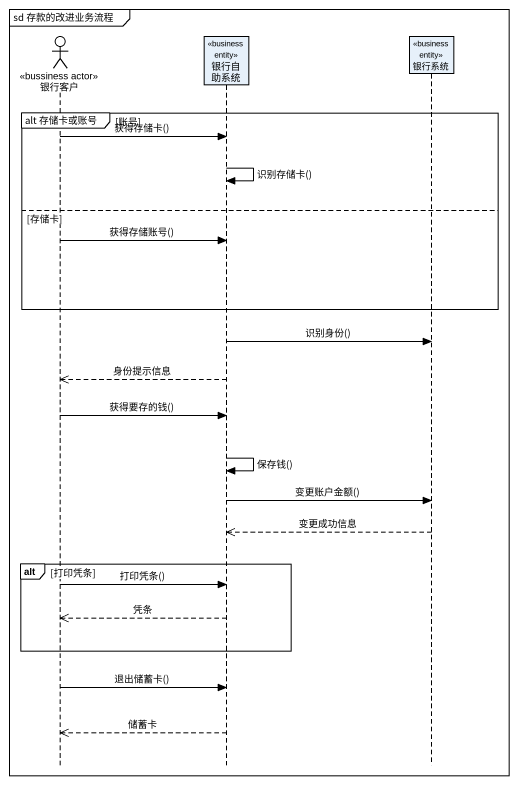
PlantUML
@startuml
mainframe sd 存款的改进业务流程
hide footbox
actor 银行客户 <<bussiness actor>>
participant 银行自助系统 <<business entity>>
participant 银行系统 <<business entity>>

group alt 存储卡或账号 [账号]
  银行客户 -> 银行自助系统 : 获得存储卡()
  银行自助系统 -> 银行自助系统 : 识别存储卡()
else 存储卡
  银行客户 -> 银行自助系统 : 获得存储账号()
end
银行自助系统 -> 银行系统 : 识别身份()
银行自助系统 -->> 银行客户 : 身份提示信息
银行客户 -> 银行自助系统 : 获得要存的钱()
银行自助系统 -> 银行自助系统 : 保存钱()
银行自助系统 -> 银行系统 : 变更账户金额()
银行系统 -->> 银行自助系统 : 变更成功信息
alt 打印凭条
  银行客户 -> 银行自助系统 : 打印凭条()
  银行自助系统 -->> 银行客户 : 凭条
end
银行客户 -> 银行自助系统 : 退出储蓄卡()
银行自助系统 -->> 银行客户 : 储蓄卡
@enduml
